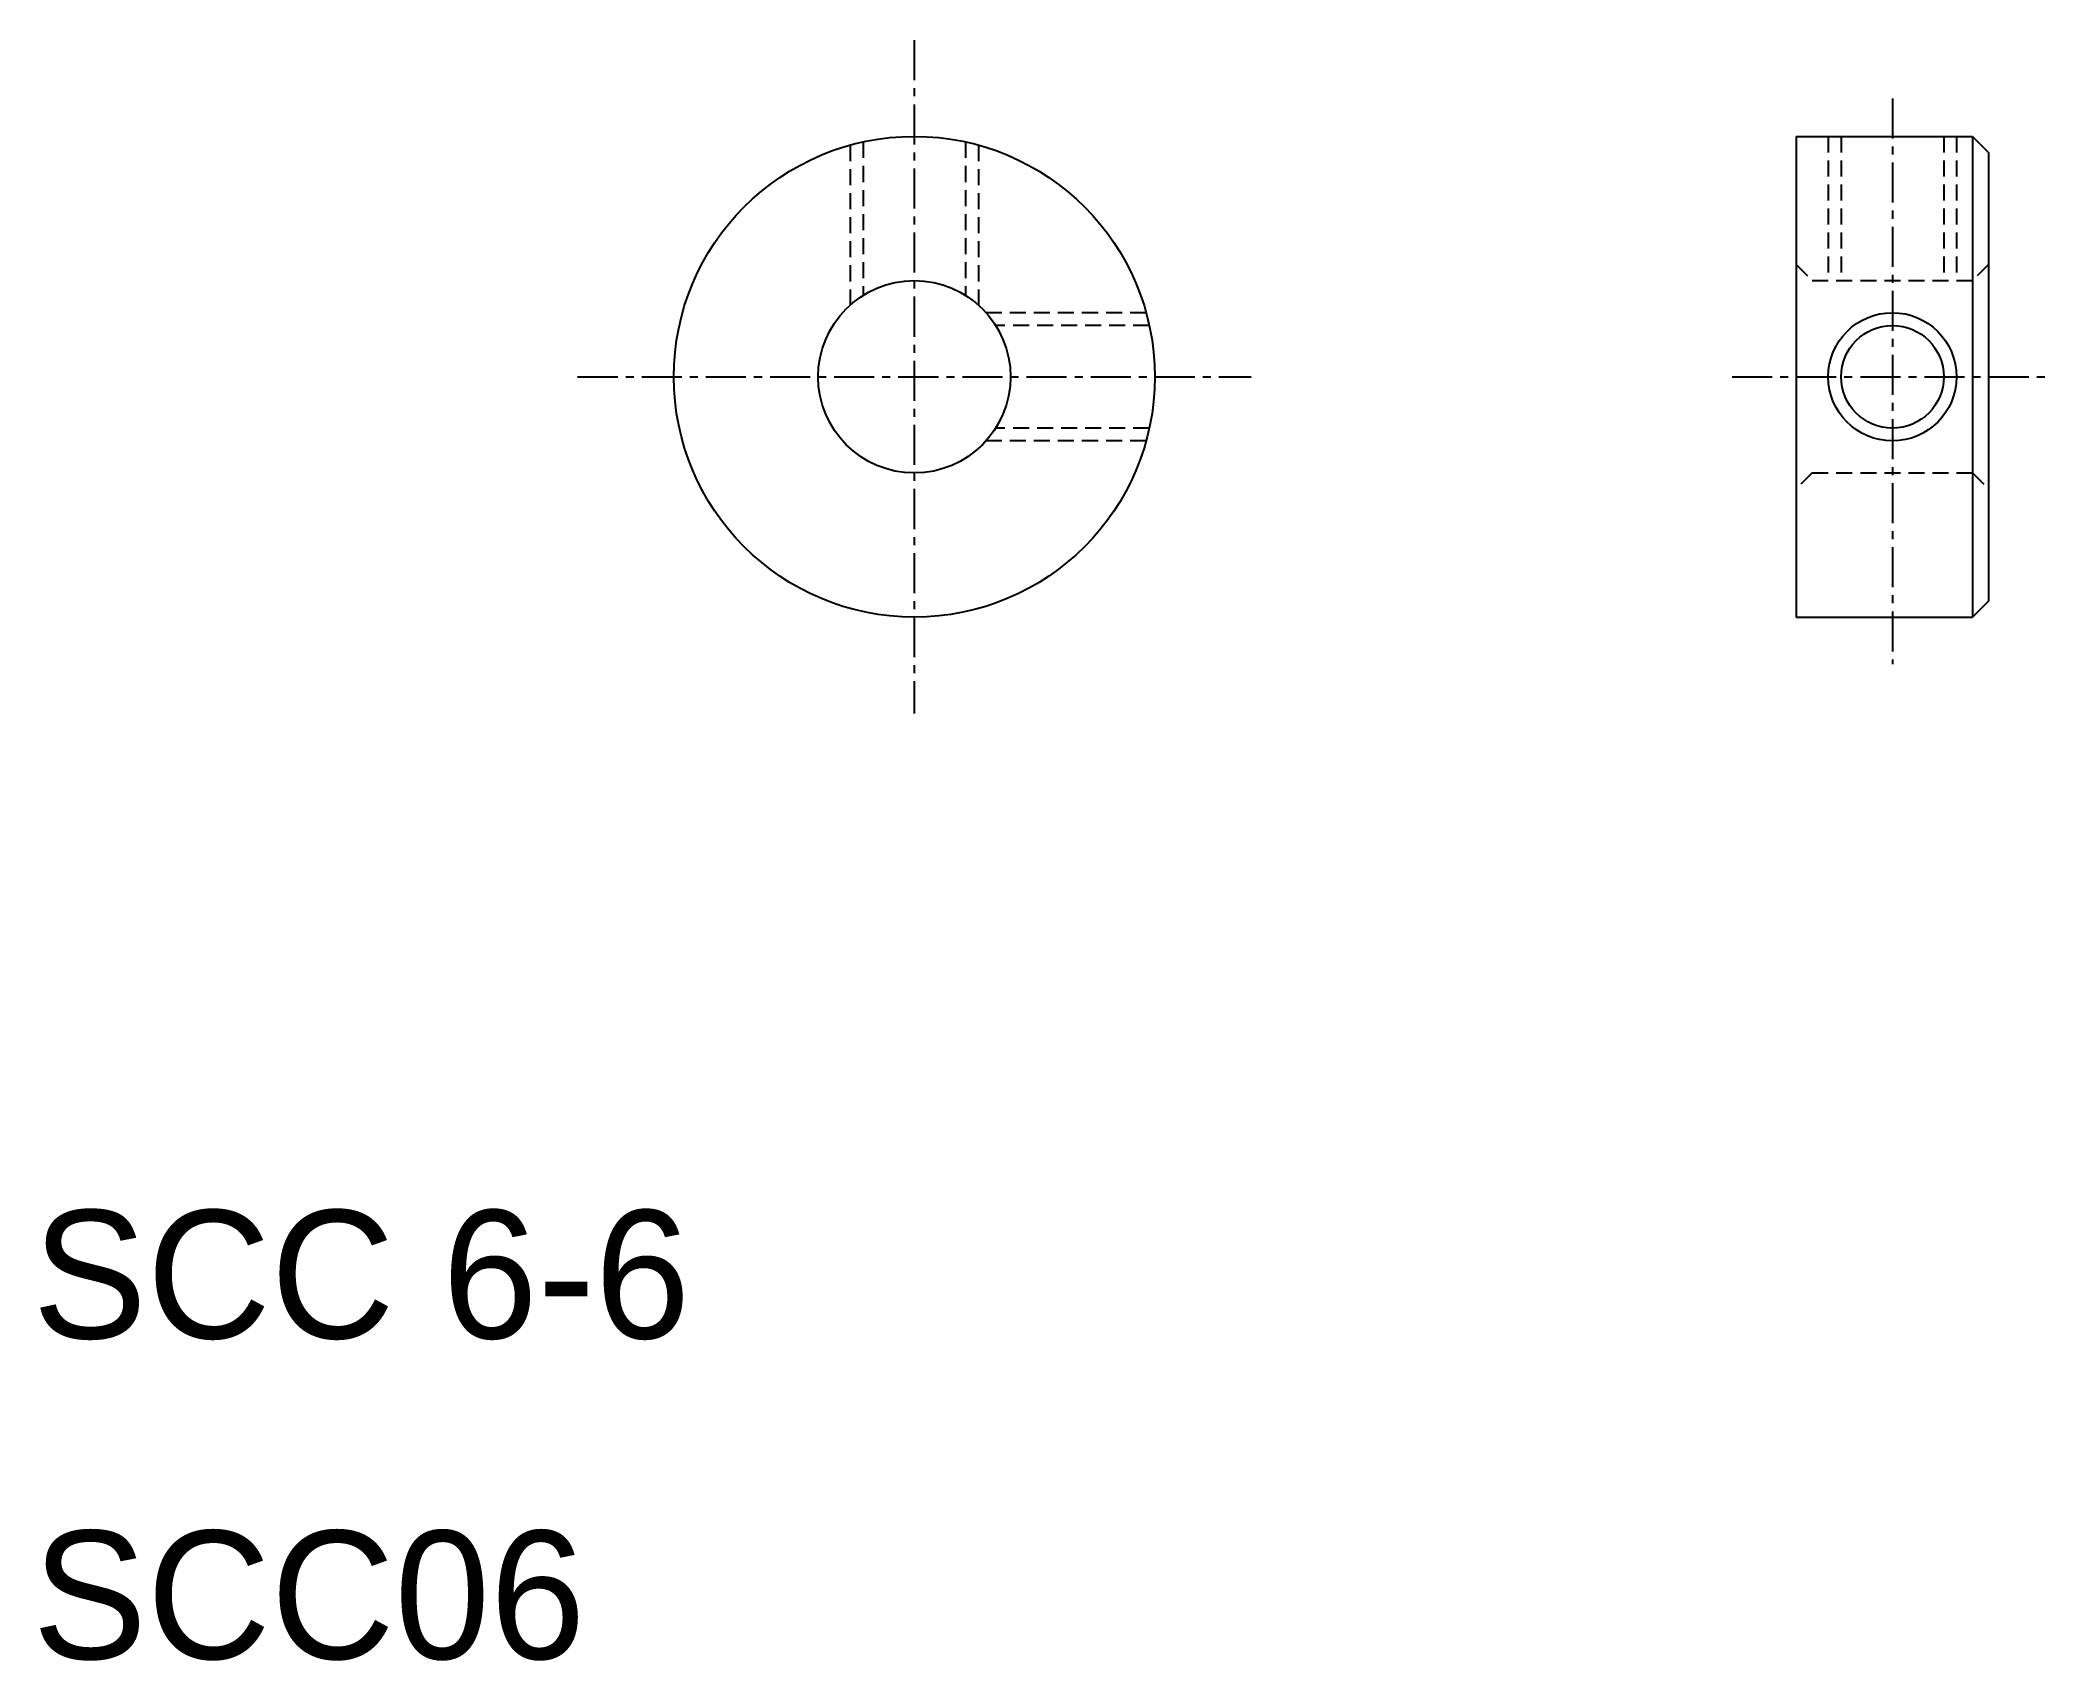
# Model space of a CAD drawing. Extents: x 10.2 to 73, y 9.9 to 60.5.
import ezdxf

# ---------------------------------------------------------------- set-up
doc = ezdxf.new("R2010")
doc.units = 0
doc.linetypes.add('CENTER', pattern=[2, 1.25, -0.25, 0.25, -0.25])
doc.linetypes.add('DASHED', pattern=[0.75, 0.5, -0.25])
doc.layers.get('0').update_dxf_attribs({"linetype": 'CONTINUOUS'})
doc.layers.add('CENTER', color=1, linetype='CENTER')

msp = doc.modelspace()

# ---------------------------------------------------------------- linework, layer by layer
at = {"color": 3, "linetype": 'DASHED'}
for p, q in [((35.5, 57.228), (35.5, 52.236)), ((35.9, 57.327), (35.9, 52.538)), ((39.1, 57.327), (39.1, 52.538)), ((39.5, 57.228), (39.5, 52.236)), ((66, 57.5), (66, 53)), ((66.4, 57.5), (66.4, 53)), ((69.6, 57.5), (69.6, 53)), ((70, 57.5), (70, 53)), ((65, 53.5), (65.5, 53)), ((71, 53.5), (70.5, 53)), ((65.5, 53), (70.5, 53)), ((44.728, 52), (39.736, 52)), ((44.827, 51.6), (40.038, 51.6)), ((44.827, 48.4), (40.038, 48.4)), ((44.728, 48), (39.736, 48)), ((65.5, 47), (65, 46.5)), ((65.5, 47), (70.5, 47)), ((70.5, 47), (71, 46.5))]:
    msp.add_line(p, q, dxfattribs=at)
at = {"color": 7, "linetype": 'CONTINUOUS'}
for p, q in [((65, 57.5), (65, 42.5)), ((65, 57.5), (70.5, 57.5)), ((70.5, 57.5), (71, 57)), ((70.5, 57.5), (70.5, 42.5)), ((71, 57), (71, 43)), ((66.5, 53), (66.5, 53)), ((68, 53), (68, 53)), ((71, 43), (70.5, 42.5)), ((65, 42.5), (70.5, 42.5))]:
    msp.add_line(p, q, dxfattribs=at)
for centre, radius in [((37.5, 50), 7.5), ((37.5, 50), 3), ((68, 50), 1.6)]:
    msp.add_circle(centre, radius, dxfattribs=at)
at = {"color": 3, "linetype": 'CONTINUOUS'}
msp.add_circle((68, 50), 2, dxfattribs=at)
at = {"layer": 'CENTER', "color": 1, "linetype": 'CENTER'}
for p, q in [((37.5, 60.5), (37.5, 39.5)), ((68, 58.683), (68, 41.032)), ((27, 50), (48, 50)), ((63, 50), (73, 50))]:
    msp.add_line(p, q, dxfattribs=at)

# ---------------------------------------------------------------- texts
at = {"color": 7, "linetype": 'CONTINUOUS'}
for s, p in [('SCC 6-6', (10, 20)), ('SCC06', (10, 10))]:
    msp.add_text(s, height=4, dxfattribs=at).set_placement(p)

doc.saveas('drawing.dxf')
